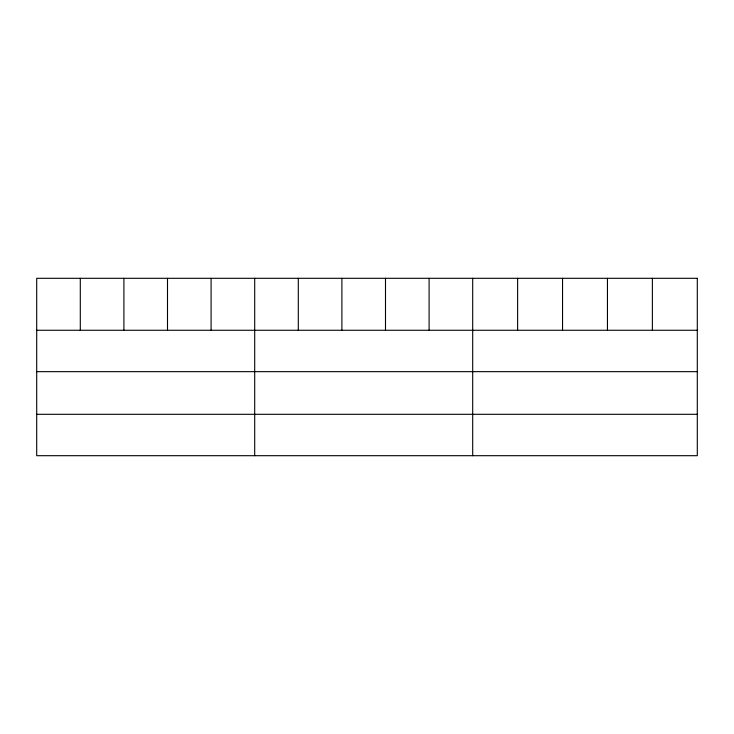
<?xml version="1.0" encoding="UTF-8"?>
<svg xmlns="http://www.w3.org/2000/svg" width="734" height="734" viewBox="0 0 734 734"><rect width="100%" height="100%" fill="white"/><g stroke="black" fill="none" stroke-linecap="round" stroke-linejoin="round"><path stroke-width="1.1" d="M36.7 330.263L697.3 330.263M36.7 371.652L697.3 371.652M36.7 414.306L697.3 414.306M652.379 278.305L652.379 330.263M607.458 278.305L607.458 330.263M562.538 278.305L562.538 330.263M517.617 278.305L517.617 330.263M472.696 278.305L472.696 455.695M429.096 278.305L429.096 330.263M385.497 278.305L385.497 330.263M341.897 278.305L341.897 330.263M298.298 278.305L298.298 330.263M254.698 278.305L254.698 455.695M211.098 278.305L211.098 330.263M167.499 278.305L167.499 330.263M123.899 278.305L123.899 330.263M80.3 278.305L80.3 330.263M697.3 278.305L36.7 278.305L36.7 455.695L697.3 455.695L697.3 278.305"/></g></svg>
